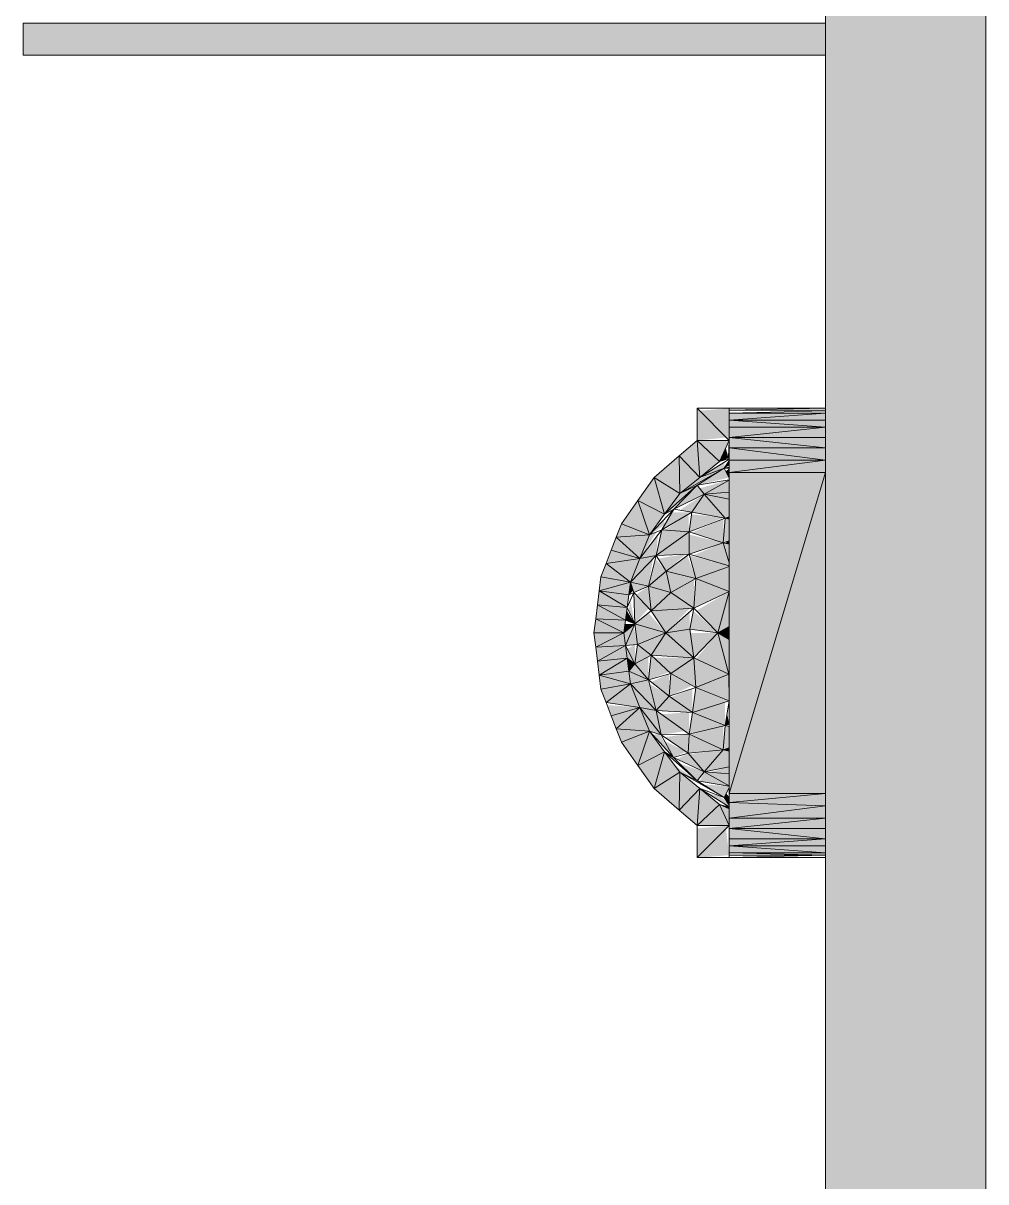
# Model space of a CAD drawing. Header units: inches. Extents: x 20461 to 27285, y -26063 to -19005.
# Drawn here: x 25477.39 to 25507.39, y -22555.4 to -22519.3 of the extents above; entities that cross this region are included whole.
import ezdxf

# ---------------------------------------------------------------- set-up
doc = ezdxf.new("R2010")
doc.units = ezdxf.units.IN
doc.header["$MEASUREMENT"] = 0
doc.layers.add('A-GENM', color=13, linetype='Continuous', lineweight=9)
doc.layers.add('A-WALL', color=113, linetype='Continuous', lineweight=9)

# ---------------------------------------------------------------- blocks, each defined once
blk = doc.blocks.new('Urinal-Wall-3D-Urinal-Wall-3D-2445-Urinal-Wall-3D-2445 - Urinal-Wall-3D-Urinal-Wall-3D-2445-300497 - 135257-300649-Site Plan - Phase 1')
at = {"layer": 'A-GENM'}
for points in [[(25498.392, -22532.303), (25499.301, -22532.213), (25498.392, -22531.302), (25498.392, -22532.213)], [(25499.391, -22532.303), (25499.391, -22531.302), (25498.468, -22531.378), (25499.31, -22532.222)], [(25502.391, -22531.378), (25502.391, -22531.302), (25499.391, -22531.358)], [(25499.391, -22531.671), (25502.391, -22531.455), (25499.391, -22531.455)], [(25499.391, -22531.671), (25502.391, -22531.671), (25502.391, -22531.455)], [(25499.391, -22531.888), (25502.391, -22531.888), (25499.391, -22531.671)], [(25502.391, -22531.888), (25502.391, -22531.671), (25499.391, -22531.671)], [(25499.391, -22532.213), (25502.391, -22531.888), (25499.391, -22531.888)], [(25502.391, -22532.213), (25502.391, -22531.888), (25499.391, -22532.213)], [(25498.474, -22533.461), (25498.392, -22532.303), (25497.838, -22532.779)], [(25498.474, -22533.461), (25499.095, -22532.96), (25498.392, -22532.303)], [(25499.095, -22532.96), (25499.391, -22532.303), (25498.392, -22532.303), (25499.051, -22532.919)], [(25502.391, -22532.537), (25502.391, -22532.213), (25499.391, -22532.213)], [(25499.391, -22532.537), (25502.391, -22532.537), (25499.391, -22532.213)], [(25497.855, -22533.962), (25497.838, -22532.779), (25497.05, -22533.456)], [(25497.855, -22533.962), (25498.474, -22533.461), (25497.838, -22532.779)], [(25499.095, -22532.96), (25499.367, -22532.837), (25499.285, -22532.537), (25499.113, -22532.919)], [(25499.367, -22532.837), (25499.391, -22532.827), (25499.38, -22532.537)], [(25499.391, -22532.919), (25502.391, -22532.919), (25499.391, -22532.537)], [(25502.391, -22532.919), (25502.391, -22532.537), (25499.391, -22532.537)], [(25498.397, -22533.697), (25499.381, -22533.461), (25499.238, -22533.173), (25498.474, -22533.65)], [(25498.474, -22533.461), (25499.238, -22533.173), (25499.238, -22532.981), (25498.725, -22533.303)], [(25499.238, -22533.173), (25499.391, -22533.078), (25499.374, -22532.96)], [(25499.391, -22533.182), (25499.391, -22533.141), (25499.238, -22533.173)], [(25499.391, -22533.48), (25499.391, -22533.182), (25499.283, -22533.264), (25499.381, -22533.461)], [(25499.391, -22533.303), (25502.391, -22533.303), (25502.391, -22532.919)], [(25499.391, -22533.303), (25502.391, -22532.919), (25499.391, -22532.919)], [(25497.381, -22534.603), (25497.05, -22533.456), (25496.543, -22534.178)], [(25497.381, -22534.603), (25497.855, -22533.962), (25497.05, -22533.456)], [(25497.855, -22533.962), (25499.095, -22533.227), (25498.397, -22533.523), (25498.183, -22533.697)], [(25498.617, -22533.977), (25499.391, -22533.531), (25498.474, -22533.794), (25498.485, -22533.809)], [(25498.617, -22533.977), (25499.391, -22533.912), (25499.391, -22533.541), (25498.643, -22533.962)], [(25499.391, -22543.302), (25502.391, -22533.303), (25499.391, -22533.303), (25499.391, -22540.551)], [(25499.391, -22543.302), (25502.391, -22543.302), (25502.391, -22533.303), (25500.216, -22540.551)], [(25497.381, -22534.603), (25498.397, -22533.697), (25497.838, -22533.986), (25497.696, -22534.178)], [(25497.671, -22534.441), (25498.606, -22533.962), (25498.397, -22533.697), (25497.855, -22534.252)], [(25499.391, -22534.136), (25499.391, -22533.912), (25498.617, -22533.977), (25499.238, -22534.105)], [(25496.909, -22535.244), (25496.543, -22534.178), (25496.033, -22534.9)], [(25496.909, -22535.244), (25497.381, -22534.603), (25496.543, -22534.178)], [(25497.381, -22534.603), (25497.908, -22534.198), (25497.562, -22534.441)], [(25498.23, -22534.54), (25498.617, -22533.977), (25497.855, -22534.474)], [(25499.265, -22534.721), (25498.617, -22533.977), (25498.23, -22534.54), (25499.206, -22534.711)], [(25499.265, -22534.721), (25499.391, -22534.673), (25499.391, -22534.136), (25498.617, -22533.977), (25499.206, -22534.654)], [(25497.29, -22535.087), (25498.23, -22534.54), (25497.613, -22534.54), (25497.381, -22534.933)], [(25498.14, -22535.15), (25498.122, -22534.603), (25497.381, -22535.094), (25497.855, -22535.129)], [(25498.14, -22535.15), (25499.206, -22534.711), (25498.221, -22534.603), (25498.149, -22535.087)], [(25495.872, -22535.313), (25496.909, -22535.244), (25496.033, -22534.9)], [(25496.909, -22535.244), (25497.381, -22534.933), (25497.36, -22534.769), (25496.998, -22535.15)], [(25499.206, -22535.49), (25499.206, -22534.744), (25498.23, -22535.179), (25498.617, -22535.303)], [(25499.206, -22535.49), (25499.391, -22535.435), (25499.391, -22534.758), (25499.265, -22534.721), (25499.232, -22535.15)], [(25499.391, -22534.758), (25499.391, -22534.687), (25499.265, -22534.721)], [(25496.61, -22535.984), (25495.872, -22535.313), (25495.714, -22535.725)], [(25496.61, -22535.984), (25496.909, -22535.244), (25495.872, -22535.313)], [(25496.61, -22535.984), (25497.137, -22535.15), (25496.909, -22535.244), (25496.651, -22535.884)], [(25496.61, -22535.984), (25497.114, -22535.884), (25497.171, -22535.244), (25496.909, -22535.59)], [(25497.114, -22535.884), (25498.14, -22535.15), (25497.29, -22535.087), (25497.123, -22535.843)], [(25497.114, -22535.884), (25498.14, -22535.843), (25498.14, -22535.15), (25497.126, -22535.876)], [(25498.14, -22535.843), (25499.206, -22535.49), (25498.14, -22535.235), (25498.14, -22535.811)], [(25495.556, -22536.136), (25496.61, -22535.984), (25495.714, -22535.725)], [(25499.391, -22536.212), (25499.301, -22535.811), (25499.206, -22535.49), (25498.279, -22535.884), (25499.206, -22536.157)], [(25499.391, -22536.113), (25499.391, -22535.534), (25499.206, -22535.49), (25499.311, -22535.843)], [(25499.391, -22535.534), (25499.391, -22535.435), (25499.265, -22535.504)], [(25496.314, -22536.722), (25496.61, -22535.984), (25495.556, -22536.136)], [(25496.314, -22536.722), (25497.114, -22535.884), (25496.61, -22535.984)], [(25496.877, -22536.842), (25497.019, -22535.984), (25496.314, -22536.722), (25496.61, -22536.785)], [(25496.877, -22536.842), (25497.425, -22536.374), (25497.09, -22535.984), (25496.907, -22536.722)], [(25497.425, -22536.374), (25498.04, -22535.847), (25497.177, -22535.984), (25497.29, -22536.161)], [(25498.354, -22536.604), (25498.084, -22535.884), (25497.425, -22536.374), (25498.14, -22536.551)], [(25498.354, -22536.604), (25499.388, -22536.211), (25498.151, -22535.884), (25498.292, -22536.385)], [(25496.314, -22536.722), (25495.556, -22536.136), (25495.395, -22536.549)], [(25497.574, -22537.046), (25497.425, -22536.374), (25496.877, -22536.842), (25497.425, -22537.002)], [(25497.574, -22537.046), (25498.354, -22536.604), (25497.425, -22536.374), (25497.567, -22537.014)], [(25499.388, -22537.014), (25499.388, -22536.234), (25498.354, -22536.604), (25499.039, -22536.875)], [(25495.342, -22536.987), (25496.314, -22536.722), (25495.395, -22536.549)], [(25496.265, -22537.118), (25496.314, -22536.722), (25495.342, -22536.987)], [(25496.265, -22537.118), (25496.398, -22536.987), (25496.314, -22536.722), (25496.274, -22537.046)], [(25496.417, -22537.046), (25496.858, -22536.838), (25496.314, -22536.722)], [(25498.292, -22537.528), (25498.292, -22536.638), (25497.574, -22537.046), (25498.163, -22537.441)], [(25498.292, -22537.528), (25499.388, -22537.014), (25498.354, -22536.604), (25498.324, -22537.046)], [(25496.215, -22537.513), (25495.342, -22536.987), (25495.286, -22537.425)], [(25496.215, -22537.513), (25496.265, -22537.118), (25495.342, -22536.987)], [(25496.449, -22538.019), (25496.886, -22537.528), (25496.419, -22537.118), (25496.446, -22537.907)], [(25496.965, -22537.608), (25496.877, -22536.842), (25496.487, -22537.118), (25496.886, -22537.528)], [(25496.965, -22537.608), (25497.574, -22537.046), (25496.877, -22536.842), (25496.9, -22537.046)], [(25496.965, -22537.608), (25498.292, -22537.528), (25497.574, -22537.046), (25497.052, -22537.528)], [(25499.039, -22538.303), (25499.385, -22537.015), (25498.37, -22537.608), (25498.929, -22538.188)], [(25499.039, -22538.303), (25499.391, -22538.103), (25499.385, -22537.025), (25499.07, -22538.188)], [(25496.162, -22537.907), (25495.286, -22537.425), (25495.233, -22537.865)], [(25496.162, -22537.907), (25496.215, -22537.513), (25495.286, -22537.425)], [(25496.449, -22538.019), (25496.314, -22537.283), (25496.259, -22537.608), (25496.417, -22537.949)], [(25497.419, -22538.303), (25498.163, -22537.536), (25496.965, -22537.608), (25497.233, -22538.019)], [(25495.178, -22538.303), (25496.112, -22538.303), (25495.233, -22537.865)], [(25496.112, -22538.303), (25496.162, -22537.907), (25495.233, -22537.865)], [(25496.449, -22538.019), (25496.202, -22537.608), (25496.162, -22537.907), (25496.41, -22538.003)], [(25497.419, -22538.303), (25496.877, -22537.678), (25496.449, -22538.019), (25497.031, -22538.189)], [(25497.419, -22538.303), (25498.163, -22538.188), (25498.163, -22537.642), (25497.548, -22538.188)], [(25499.039, -22538.303), (25498.276, -22537.608), (25498.163, -22538.188), (25498.292, -22538.205)], [(25496.112, -22538.303), (25496.449, -22538.019), (25496.148, -22538.019)], [(25496.162, -22538.698), (25496.417, -22538.046), (25496.112, -22538.303)], [(25496.162, -22538.698), (25496.531, -22538.66), (25496.417, -22538.095), (25496.178, -22538.66)], [(25496.531, -22538.66), (25497.419, -22538.303), (25496.449, -22538.019), (25496.486, -22538.303)], [(25498.286, -22539.076), (25498.163, -22538.188), (25497.419, -22538.303), (25498.191, -22538.991)], [(25499.391, -22538.303), (25499.385, -22538.107), (25499.039, -22538.303), (25499.388, -22538.303)], [(25495.233, -22538.741), (25496.112, -22538.303), (25495.178, -22538.303)], [(25495.233, -22538.741), (25496.162, -22538.698), (25496.112, -22538.303)], [(25496.965, -22538.991), (25497.419, -22538.303), (25496.531, -22538.66), (25496.877, -22538.924)], [(25498.286, -22539.076), (25497.419, -22538.303), (25496.965, -22538.991), (25498.163, -22539.068)], [(25498.286, -22539.076), (25499.039, -22538.303), (25498.179, -22538.303), (25498.274, -22538.991)], [(25499.385, -22539.589), (25499.039, -22538.303), (25498.354, -22539.108), (25499.039, -22539.428)], [(25499.391, -22538.502), (25499.385, -22538.303), (25499.039, -22538.303), (25499.388, -22538.5)], [(25499.385, -22539.589), (25499.391, -22539.587), (25499.385, -22538.499), (25499.039, -22538.303), (25499.269, -22539.157)], [(25495.286, -22539.18), (25496.162, -22538.698), (25495.233, -22538.741)], [(25495.286, -22539.18), (25496.215, -22539.092), (25496.162, -22538.698)], [(25496.452, -22539.262), (25496.168, -22538.741), (25496.215, -22539.092)], [(25496.452, -22539.262), (25496.452, -22538.668), (25496.215, -22538.801), (25496.365, -22539.092)], [(25496.452, -22539.262), (25496.965, -22538.991), (25496.526, -22538.698), (25496.474, -22539.092)], [(25495.342, -22539.618), (25496.215, -22539.092), (25495.286, -22539.18)], [(25495.342, -22539.618), (25496.265, -22539.488), (25496.215, -22539.092)], [(25496.265, -22539.488), (25496.452, -22539.262), (25496.215, -22539.092)], [(25496.877, -22539.763), (25496.452, -22539.262), (25496.265, -22539.488), (25496.555, -22539.618)], [(25496.877, -22539.763), (25496.877, -22539.038), (25496.452, -22539.262), (25496.643, -22539.488)], [(25496.877, -22539.763), (25497.527, -22539.519), (25496.965, -22538.991), (25496.9, -22539.563)], [(25497.574, -22539.563), (25498.286, -22539.076), (25497.055, -22539.076), (25497.527, -22539.519)], [(25498.354, -22540.002), (25498.286, -22539.076), (25497.574, -22539.563), (25498.286, -22539.964)], [(25498.354, -22540.002), (25499.385, -22539.589), (25498.286, -22539.076), (25498.323, -22539.589)], [(25496.314, -22539.883), (25496.265, -22539.488), (25495.342, -22539.618)], [(25495.395, -22540.056), (25496.314, -22539.883), (25495.342, -22539.618)], [(25496.314, -22539.883), (25496.877, -22539.763), (25496.265, -22539.488)], [(25497.527, -22540.27), (25497.527, -22539.576), (25496.965, -22539.832), (25497.114, -22539.948)], [(25497.527, -22540.27), (25498.245, -22539.941), (25497.574, -22539.563), (25497.545, -22540.002)], [(25499.388, -22540.417), (25499.385, -22539.589), (25498.354, -22540.002), (25499.385, -22540.415)], [(25495.556, -22540.469), (25496.314, -22539.883), (25495.395, -22540.056)], [(25496.61, -22540.623), (25496.314, -22539.883), (25495.556, -22540.469), (25496.118, -22540.551)], [(25497.114, -22540.721), (25496.877, -22539.763), (25496.314, -22539.883), (25497.021, -22540.623)], [(25497.114, -22540.721), (25496.314, -22539.883), (25496.61, -22540.623), (25496.909, -22540.681)], [(25497.114, -22540.721), (25497.527, -22540.27), (25496.907, -22539.883), (25497.09, -22540.623)], [(25498.245, -22540.777), (25498.245, -22540.037), (25497.574, -22540.303), (25498.166, -22540.721)], [(25498.245, -22540.777), (25499.385, -22540.415), (25498.354, -22540.002), (25498.253, -22540.721)], [(25499.388, -22540.417), (25499.391, -22540.398), (25499.386, -22540.002)], [(25498.245, -22540.777), (25497.527, -22540.27), (25497.114, -22540.721), (25497.527, -22540.742)], [(25495.714, -22540.881), (25496.61, -22540.623), (25495.587, -22540.551)], [(25495.872, -22541.294), (25496.61, -22540.623), (25495.714, -22540.881)], [(25496.909, -22541.361), (25496.61, -22540.623), (25495.872, -22541.294)], [(25497.275, -22541.474), (25497.114, -22540.721), (25496.61, -22540.623), (25497.261, -22541.455)], [(25497.275, -22541.474), (25496.65, -22540.721), (25496.909, -22541.361), (25497.214, -22541.455)], [(25497.275, -22541.474), (25498.009, -22541.361), (25497.114, -22540.721), (25497.251, -22541.361)], [(25498.14, -22541.455), (25498.14, -22540.772), (25497.275, -22540.837), (25498.113, -22541.436)], [(25499.265, -22541.187), (25499.265, -22540.455), (25498.245, -22540.777), (25499.206, -22541.163)], [(25498.14, -22541.455), (25499.265, -22541.187), (25498.242, -22540.796), (25498.223, -22540.921)], [(25499.265, -22541.187), (25499.391, -22541.149), (25499.327, -22540.796)], [(25499.391, -22541.219), (25499.388, -22541.149), (25499.388, -22541.218)], [(25496.033, -22541.706), (25496.909, -22541.361), (25495.872, -22541.294)], [(25496.543, -22542.428), (25496.909, -22541.361), (25496.033, -22541.706)], [(25496.543, -22542.428), (25497.381, -22542.003), (25496.909, -22541.361)], [(25497.659, -22542.182), (25497.214, -22541.455), (25497.012, -22541.474), (25497.537, -22542.048)], [(25498.113, -22542.048), (25498.113, -22541.456), (25497.381, -22541.546), (25498.047, -22542.003)], [(25498.113, -22542.048), (25499.206, -22541.941), (25498.139, -22541.474), (25498.115, -22542.003)], [(25499.206, -22541.941), (25499.206, -22541.201), (25498.181, -22541.474), (25498.617, -22541.673)], [(25499.206, -22541.941), (25499.391, -22541.882), (25499.388, -22541.218), (25499.265, -22541.187), (25499.244, -22541.455)], [(25497.659, -22542.182), (25498.047, -22542.003), (25497.381, -22541.669), (25497.587, -22542.048)], [(25497.05, -22543.15), (25497.381, -22542.003), (25496.543, -22542.428)], [(25497.05, -22543.15), (25497.855, -22542.643), (25497.381, -22542.003)], [(25498.617, -22542.628), (25498.113, -22542.048), (25497.766, -22542.231), (25498.397, -22542.526)], [(25498.617, -22542.628), (25499.206, -22541.941), (25498.14, -22542.079), (25498.397, -22542.375)], [(25498.617, -22542.628), (25499.391, -22542.469), (25499.391, -22541.981), (25499.206, -22541.941), (25498.957, -22542.231)], [(25499.391, -22541.981), (25499.391, -22541.882), (25499.206, -22541.941)], [(25498.397, -22542.908), (25497.696, -22542.428), (25497.855, -22542.643)], [(25498.397, -22542.908), (25498.617, -22542.628), (25497.855, -22542.375), (25498.128, -22542.643)], [(25499.391, -22542.694), (25499.391, -22542.469), (25498.791, -22542.643), (25499.238, -22542.681)], [(25497.838, -22543.827), (25497.855, -22542.643), (25497.05, -22543.15)], [(25497.838, -22543.827), (25498.474, -22543.144), (25497.855, -22542.643)], [(25499.391, -22543.074), (25499.391, -22543.065), (25498.617, -22542.628), (25498.474, -22542.921), (25498.656, -22542.951)], [(25499.391, -22543.065), (25499.391, -22542.694), (25498.643, -22542.643), (25499.238, -22542.979)], [(25498.392, -22544.303), (25498.474, -22543.144), (25497.838, -22543.827)], [(25498.392, -22544.303), (25499.095, -22543.645), (25498.474, -22543.144)], [(25499.238, -22543.433), (25498.397, -22543.082), (25498.489, -22543.15), (25499.095, -22543.378)], [(25499.238, -22543.433), (25499.391, -22543.074), (25498.585, -22543.025), (25499.107, -22543.351)], [(25499.391, -22543.72), (25499.333, -22543.581), (25499.095, -22543.378), (25498.725, -22543.302), (25499.336, -22543.686)], [(25499.238, -22543.433), (25499.391, -22543.423), (25499.303, -22543.302)], [(25499.391, -22543.581), (25502.391, -22543.302), (25499.391, -22543.302)], [(25502.391, -22543.686), (25502.391, -22543.302), (25499.391, -22543.581)], [(25499.391, -22544.303), (25499.095, -22543.645), (25498.392, -22544.303)], [(25499.391, -22543.464), (25499.391, -22543.423), (25499.238, -22543.433)], [(25499.391, -22543.671), (25499.391, -22543.464), (25499.238, -22543.433), (25499.374, -22543.645)], [(25499.391, -22544.068), (25502.391, -22543.686), (25499.391, -22543.581)], [(25499.391, -22544.303), (25499.391, -22543.779), (25499.113, -22543.686), (25499.285, -22544.068)], [(25499.391, -22543.779), (25499.391, -22543.752), (25499.186, -22543.686)], [(25499.391, -22543.752), (25499.391, -22543.73), (25499.208, -22543.686)], [(25499.391, -22543.73), (25499.336, -22543.686), (25499.238, -22543.686)], [(25499.391, -22544.068), (25502.391, -22544.068), (25502.391, -22543.686)], [(25498.392, -22545.303), (25499.391, -22544.303), (25498.392, -22544.392), (25498.392, -22544.717)], [(25498.392, -22545.303), (25499.391, -22545.227), (25499.291, -22544.403), (25498.468, -22545.227)], [(25499.391, -22544.392), (25502.391, -22544.068), (25499.391, -22544.068)], [(25499.391, -22544.392), (25502.391, -22544.392), (25502.391, -22544.068)], [(25502.391, -22544.717), (25499.391, -22544.392), (25499.391, -22544.717)], [(25502.391, -22544.717), (25502.391, -22544.392), (25499.391, -22544.392)], [(25499.391, -22544.934), (25502.391, -22544.717), (25499.391, -22544.717)], [(25499.391, -22544.934), (25502.391, -22544.934), (25502.391, -22544.717)], [(25502.391, -22545.151), (25502.391, -22544.934), (25499.391, -22544.934)], [(25499.391, -22545.151), (25502.391, -22545.151), (25499.391, -22544.934)], [(25502.391, -22545.227), (25502.391, -22545.151), (25499.391, -22545.151)]]:
    blk.add_hatch(color=256, dxfattribs=at).paths.add_polyline_path(points, flags=0)
for p, q in [((25499.391, -22531.302), (25498.392, -22531.302)), ((25498.392, -22531.302), (25499.391, -22532.303)), ((25498.392, -22531.302), (25498.392, -22532.303)), ((25499.391, -22531.358), (25499.391, -22531.302)), ((25499.391, -22531.358), (25502.391, -22531.302)), ((25502.391, -22531.302), (25499.391, -22531.302)), ((25499.391, -22531.455), (25499.391, -22531.358)), ((25499.391, -22531.358), (25502.391, -22531.378)), ((25502.391, -22531.378), (25499.391, -22531.455)), ((25502.391, -22531.302), (25502.391, -22531.378)), ((25502.391, -22531.378), (25502.391, -22531.455)), ((25499.391, -22531.671), (25499.391, -22531.455)), ((25499.391, -22531.455), (25502.391, -22531.455)), ((25499.391, -22531.671), (25502.391, -22531.455)), ((25499.391, -22531.888), (25499.391, -22531.671)), ((25502.391, -22531.888), (25499.391, -22531.671)), ((25502.391, -22531.671), (25499.391, -22531.671)), ((25502.391, -22531.455), (25502.391, -22531.671)), ((25502.391, -22531.671), (25502.391, -22531.888)), ((25499.391, -22532.213), (25499.391, -22531.888)), ((25499.391, -22532.213), (25502.391, -22531.888)), ((25502.391, -22531.888), (25499.391, -22531.888)), ((25502.391, -22531.888), (25502.391, -22532.213)), ((25498.392, -22532.303), (25497.838, -22532.779)), ((25498.392, -22532.303), (25499.391, -22532.303)), ((25499.095, -22532.96), (25498.392, -22532.303)), ((25498.392, -22532.303), (25498.474, -22533.461)), ((25499.095, -22532.96), (25499.391, -22532.303)), ((25499.391, -22532.303), (25499.367, -22532.837)), ((25499.391, -22532.537), (25499.391, -22532.213)), ((25499.391, -22532.213), (25502.391, -22532.213)), ((25499.391, -22532.213), (25502.391, -22532.537)), ((25502.391, -22532.213), (25502.391, -22532.537)), ((25497.838, -22532.779), (25497.05, -22533.456)), ((25497.855, -22533.962), (25497.838, -22532.779)), ((25497.838, -22532.779), (25498.474, -22533.461)), ((25499.095, -22532.96), (25499.367, -22532.837)), ((25499.391, -22532.919), (25499.391, -22532.537)), ((25499.391, -22532.537), (25502.391, -22532.537)), ((25502.391, -22532.919), (25499.391, -22532.537)), ((25502.391, -22532.537), (25502.391, -22532.919)), ((25497.855, -22533.962), (25499.238, -22533.173)), ((25499.238, -22533.173), (25498.397, -22533.697)), ((25498.474, -22533.461), (25499.391, -22532.885)), ((25498.474, -22533.461), (25499.095, -22532.96)), ((25499.238, -22533.173), (25498.474, -22533.461)), ((25499.391, -22532.868), (25499.095, -22532.96)), ((25499.238, -22533.173), (25499.4, -22532.919)), ((25499.391, -22533.141), (25499.238, -22533.173)), ((25499.391, -22533.48), (25499.238, -22533.173)), ((25499.238, -22533.173), (25499.391, -22533.182)), ((25499.391, -22533.303), (25499.391, -22532.919)), ((25502.391, -22532.919), (25499.391, -22533.303)), ((25502.391, -22532.919), (25499.391, -22532.919)), ((25502.391, -22532.919), (25502.391, -22533.303)), ((25497.05, -22533.456), (25496.543, -22534.178)), ((25497.05, -22533.456), (25497.855, -22533.962)), ((25497.381, -22534.603), (25497.05, -22533.456)), ((25497.855, -22533.962), (25498.474, -22533.461)), ((25498.397, -22533.697), (25499.391, -22533.531)), ((25499.391, -22533.541), (25498.617, -22533.977)), ((25499.391, -22543.302), (25499.391, -22533.303)), ((25499.391, -22543.302), (25502.391, -22533.303)), ((25502.391, -22533.303), (25499.391, -22533.303)), ((25502.391, -22533.303), (25502.391, -22543.302)), ((25498.397, -22533.697), (25497.381, -22534.603)), ((25497.671, -22534.441), (25498.397, -22533.697)), ((25497.855, -22533.962), (25498.397, -22533.697)), ((25498.397, -22533.697), (25498.617, -22533.977)), ((25498.617, -22533.977), (25499.391, -22533.912)), ((25496.543, -22534.178), (25496.033, -22534.9)), ((25496.909, -22535.244), (25496.543, -22534.178)), ((25496.543, -22534.178), (25497.381, -22534.603)), ((25497.381, -22534.603), (25497.855, -22533.962)), ((25498.617, -22533.977), (25497.671, -22534.441)), ((25498.617, -22533.977), (25498.23, -22534.54)), ((25498.617, -22533.977), (25499.391, -22534.136)), ((25498.617, -22533.977), (25499.265, -22534.721)), ((25496.909, -22535.244), (25497.671, -22534.441)), ((25496.909, -22535.244), (25497.381, -22534.603)), ((25497.671, -22534.441), (25497.29, -22535.087)), ((25498.23, -22534.54), (25497.29, -22535.087)), ((25497.671, -22534.441), (25497.381, -22534.603)), ((25497.671, -22534.441), (25498.23, -22534.54)), ((25498.23, -22534.54), (25498.14, -22535.15)), ((25499.265, -22534.721), (25498.23, -22534.54)), ((25496.033, -22534.9), (25495.872, -22535.313)), ((25496.033, -22534.9), (25496.909, -22535.244)), ((25498.14, -22535.15), (25499.265, -22534.721)), ((25499.265, -22534.721), (25499.206, -22535.49)), ((25499.391, -22534.687), (25499.265, -22534.721)), ((25499.265, -22534.721), (25499.391, -22534.758)), ((25495.872, -22535.313), (25495.714, -22535.725)), ((25495.872, -22535.313), (25496.909, -22535.244)), ((25495.872, -22535.313), (25496.61, -22535.984)), ((25496.61, -22535.984), (25497.29, -22535.087)), ((25496.61, -22535.984), (25496.909, -22535.244)), ((25497.29, -22535.087), (25496.909, -22535.244)), ((25497.29, -22535.087), (25497.114, -22535.884)), ((25497.114, -22535.884), (25498.14, -22535.15)), ((25498.14, -22535.15), (25497.29, -22535.087)), ((25498.14, -22535.15), (25499.206, -22535.49)), ((25498.14, -22535.15), (25498.14, -22535.843)), ((25495.714, -22535.725), (25495.556, -22536.136)), ((25496.61, -22535.984), (25495.714, -22535.725)), ((25498.14, -22535.843), (25499.206, -22535.49)), ((25499.206, -22535.49), (25499.391, -22535.435)), ((25499.206, -22535.49), (25499.391, -22535.534)), ((25499.206, -22535.49), (25499.391, -22536.113)), ((25496.61, -22535.984), (25495.556, -22536.136)), ((25497.114, -22535.884), (25496.314, -22536.722)), ((25496.314, -22536.722), (25496.61, -22535.984)), ((25497.114, -22535.884), (25496.61, -22535.984)), ((25496.877, -22536.842), (25497.114, -22535.884)), ((25497.114, -22535.884), (25498.14, -22535.843)), ((25497.425, -22536.374), (25497.114, -22535.884)), ((25498.14, -22535.843), (25497.425, -22536.374)), ((25499.391, -22536.212), (25498.14, -22535.843)), ((25498.14, -22535.843), (25498.354, -22536.604)), ((25495.556, -22536.136), (25495.395, -22536.549)), ((25495.556, -22536.136), (25496.314, -22536.722)), ((25497.425, -22536.374), (25496.877, -22536.842)), ((25497.574, -22537.046), (25497.425, -22536.374)), ((25497.425, -22536.374), (25498.354, -22536.604)), ((25499.391, -22536.233), (25498.354, -22536.604)), ((25495.395, -22536.549), (25495.342, -22536.987)), ((25495.342, -22536.987), (25496.314, -22536.722)), ((25496.314, -22536.722), (25495.395, -22536.549)), ((25496.265, -22537.118), (25496.314, -22536.722)), ((25496.417, -22537.046), (25496.314, -22536.722)), ((25496.314, -22536.722), (25496.877, -22536.842)), ((25498.354, -22536.604), (25497.574, -22537.046)), ((25498.354, -22536.604), (25498.292, -22537.528)), ((25498.354, -22536.604), (25499.388, -22537.014)), ((25495.342, -22536.987), (25495.286, -22537.425)), ((25496.215, -22537.513), (25495.342, -22536.987)), ((25496.265, -22537.118), (25495.342, -22536.987)), ((25496.215, -22537.513), (25496.417, -22537.046)), ((25496.215, -22537.513), (25496.265, -22537.118)), ((25496.417, -22537.046), (25496.265, -22537.118)), ((25496.877, -22536.842), (25496.417, -22537.046)), ((25496.417, -22537.046), (25496.965, -22537.608)), ((25496.417, -22537.046), (25496.449, -22538.019)), ((25496.877, -22536.842), (25496.965, -22537.608)), ((25497.574, -22537.046), (25496.877, -22536.842)), ((25497.574, -22537.046), (25496.965, -22537.608)), ((25498.292, -22537.528), (25497.574, -22537.046)), ((25499.388, -22537.014), (25498.292, -22537.528)), ((25499.039, -22538.303), (25499.388, -22537.014)), ((25495.286, -22537.425), (25495.233, -22537.865)), ((25495.286, -22537.425), (25496.215, -22537.513)), ((25496.162, -22537.907), (25495.286, -22537.425)), ((25496.162, -22537.907), (25496.215, -22537.513)), ((25496.449, -22538.019), (25496.215, -22537.513)), ((25496.965, -22537.608), (25498.292, -22537.528)), ((25497.419, -22538.303), (25498.292, -22537.528)), ((25498.292, -22537.528), (25498.163, -22538.188)), ((25498.292, -22537.528), (25499.039, -22538.303)), ((25495.233, -22537.865), (25495.178, -22538.303)), ((25495.233, -22537.865), (25496.162, -22537.907)), ((25495.233, -22537.865), (25496.112, -22538.303)), ((25496.112, -22538.303), (25496.162, -22537.907)), ((25496.449, -22538.019), (25496.162, -22537.907)), ((25496.965, -22537.608), (25496.449, -22538.019)), ((25497.419, -22538.303), (25496.965, -22537.608)), ((25496.112, -22538.303), (25496.449, -22538.019)), ((25496.162, -22538.698), (25496.449, -22538.019)), ((25496.449, -22538.019), (25497.419, -22538.303)), ((25496.449, -22538.019), (25496.531, -22538.66)), ((25497.419, -22538.303), (25498.163, -22538.188)), ((25498.163, -22538.188), (25499.039, -22538.303)), ((25498.163, -22538.188), (25498.286, -22539.076)), ((25499.391, -22538.103), (25499.039, -22538.303)), ((25495.178, -22538.303), (25496.112, -22538.303)), ((25495.178, -22538.303), (25495.233, -22538.741)), ((25496.112, -22538.303), (25495.233, -22538.741)), ((25496.162, -22538.698), (25496.112, -22538.303)), ((25497.419, -22538.303), (25496.531, -22538.66)), ((25496.965, -22538.991), (25497.419, -22538.303)), ((25498.286, -22539.076), (25497.419, -22538.303)), ((25499.039, -22538.303), (25498.286, -22539.076)), ((25499.039, -22538.303), (25499.391, -22538.303)), ((25499.039, -22538.303), (25499.391, -22538.502)), ((25499.039, -22538.303), (25499.385, -22539.589)), ((25496.162, -22538.698), (25495.233, -22538.741)), ((25495.233, -22538.741), (25495.286, -22539.18)), ((25495.286, -22539.18), (25496.162, -22538.698)), ((25496.531, -22538.66), (25496.162, -22538.698)), ((25496.215, -22539.092), (25496.162, -22538.698)), ((25496.162, -22538.698), (25496.452, -22539.262)), ((25496.452, -22539.262), (25496.531, -22538.66)), ((25496.531, -22538.66), (25496.965, -22538.991)), ((25495.286, -22539.18), (25496.215, -22539.092)), ((25495.286, -22539.18), (25495.342, -22539.618)), ((25496.215, -22539.092), (25495.342, -22539.618)), ((25496.265, -22539.488), (25496.215, -22539.092)), ((25496.215, -22539.092), (25496.452, -22539.262)), ((25496.452, -22539.262), (25496.265, -22539.488)), ((25496.965, -22538.991), (25496.452, -22539.262)), ((25496.452, -22539.262), (25496.877, -22539.763)), ((25496.965, -22538.991), (25496.877, -22539.763)), ((25497.574, -22539.563), (25496.965, -22538.991)), ((25498.286, -22539.076), (25496.965, -22538.991)), ((25498.286, -22539.076), (25497.574, -22539.563)), ((25498.354, -22540.002), (25498.286, -22539.076)), ((25499.385, -22539.589), (25498.286, -22539.076)), ((25495.342, -22539.618), (25496.265, -22539.488)), ((25495.342, -22539.618), (25496.314, -22539.883)), ((25495.342, -22539.618), (25495.395, -22540.056)), ((25496.314, -22539.883), (25496.265, -22539.488)), ((25496.265, -22539.488), (25496.877, -22539.763)), ((25496.877, -22539.763), (25497.574, -22539.563)), ((25497.574, -22539.563), (25497.527, -22540.27)), ((25498.354, -22540.002), (25497.574, -22539.563)), ((25499.385, -22539.589), (25498.354, -22540.002)), ((25499.388, -22540.417), (25499.385, -22539.589)), ((25496.314, -22539.883), (25495.395, -22540.056)), ((25495.395, -22540.056), (25495.556, -22540.469)), ((25495.556, -22540.469), (25496.314, -22539.883)), ((25496.314, -22539.883), (25496.877, -22539.763)), ((25496.61, -22540.623), (25496.314, -22539.883)), ((25497.114, -22540.721), (25496.314, -22539.883)), ((25497.527, -22540.27), (25496.877, -22539.763)), ((25496.877, -22539.763), (25497.114, -22540.721)), ((25497.527, -22540.27), (25498.354, -22540.002)), ((25498.354, -22540.002), (25498.245, -22540.777)), ((25498.354, -22540.002), (25499.388, -22540.417)), ((25497.114, -22540.721), (25497.527, -22540.27)), ((25497.527, -22540.27), (25498.245, -22540.777)), ((25498.245, -22540.777), (25499.388, -22540.417)), ((25499.388, -22540.417), (25499.265, -22541.187)), ((25495.556, -22540.469), (25496.61, -22540.623)), ((25495.556, -22540.469), (25495.714, -22540.881)), ((25496.61, -22540.623), (25495.714, -22540.881)), ((25495.872, -22541.294), (25496.61, -22540.623)), ((25496.909, -22541.361), (25496.61, -22540.623)), ((25497.114, -22540.721), (25496.61, -22540.623)), ((25496.61, -22540.623), (25497.275, -22541.474)), ((25497.275, -22541.474), (25497.114, -22540.721)), ((25498.245, -22540.777), (25497.114, -22540.721)), ((25497.114, -22540.721), (25498.14, -22541.455)), ((25498.14, -22541.455), (25498.245, -22540.777)), ((25499.265, -22541.187), (25498.245, -22540.777)), ((25495.714, -22540.881), (25495.872, -22541.294)), ((25499.391, -22541.149), (25499.265, -22541.187)), ((25495.872, -22541.294), (25496.909, -22541.361)), ((25495.872, -22541.294), (25496.033, -22541.706)), ((25496.033, -22541.706), (25496.909, -22541.361)), ((25496.909, -22541.361), (25496.543, -22542.428)), ((25497.381, -22542.003), (25496.909, -22541.361)), ((25497.275, -22541.474), (25496.909, -22541.361)), ((25496.909, -22541.361), (25497.659, -22542.182)), ((25498.14, -22541.455), (25497.275, -22541.474)), ((25497.659, -22542.182), (25497.275, -22541.474)), ((25497.275, -22541.474), (25498.113, -22542.048)), ((25498.14, -22541.455), (25498.113, -22542.048)), ((25498.14, -22541.455), (25499.265, -22541.187)), ((25498.14, -22541.455), (25499.206, -22541.941)), ((25499.265, -22541.187), (25499.206, -22541.941)), ((25499.391, -22541.219), (25499.265, -22541.187)), ((25496.033, -22541.706), (25496.543, -22542.428)), ((25496.543, -22542.428), (25497.381, -22542.003)), ((25497.381, -22542.003), (25497.05, -22543.15)), ((25497.855, -22542.643), (25497.381, -22542.003)), ((25498.397, -22542.908), (25497.381, -22542.003)), ((25497.381, -22542.003), (25497.659, -22542.182)), ((25498.113, -22542.048), (25497.659, -22542.182)), ((25497.659, -22542.182), (25498.617, -22542.628)), ((25497.659, -22542.182), (25498.397, -22542.908)), ((25499.206, -22541.941), (25498.113, -22542.048)), ((25498.113, -22542.048), (25498.617, -22542.628)), ((25498.617, -22542.628), (25499.206, -22541.941)), ((25499.391, -22541.882), (25499.206, -22541.941)), ((25499.206, -22541.941), (25499.391, -22541.981)), ((25496.543, -22542.428), (25497.05, -22543.15)), ((25499.391, -22542.469), (25498.617, -22542.628)), ((25497.05, -22543.15), (25497.855, -22542.643)), ((25497.855, -22542.643), (25497.838, -22543.827)), ((25498.474, -22543.144), (25497.855, -22542.643)), ((25497.855, -22542.643), (25498.397, -22542.908)), ((25497.855, -22542.643), (25499.238, -22543.433)), ((25498.617, -22542.628), (25498.397, -22542.908)), ((25499.238, -22543.433), (25498.397, -22542.908)), ((25498.397, -22542.908), (25499.391, -22543.074)), ((25499.391, -22542.694), (25498.617, -22542.628)), ((25498.617, -22542.628), (25499.391, -22543.065)), ((25497.05, -22543.15), (25497.838, -22543.827)), ((25497.838, -22543.827), (25498.474, -22543.144)), ((25498.474, -22543.144), (25498.392, -22544.303)), ((25499.095, -22543.645), (25498.474, -22543.144)), ((25499.391, -22543.72), (25498.474, -22543.144)), ((25498.474, -22543.144), (25499.238, -22543.433)), ((25499.391, -22543.125), (25499.238, -22543.433)), ((25499.391, -22543.581), (25499.391, -22543.302)), ((25499.391, -22543.581), (25502.391, -22543.302)), ((25502.391, -22543.302), (25499.391, -22543.302)), ((25502.391, -22543.302), (25502.391, -22543.686)), ((25498.392, -22544.303), (25499.095, -22543.645)), ((25499.391, -22543.779), (25499.095, -22543.645)), ((25499.095, -22543.645), (25499.391, -22544.303)), ((25499.095, -22543.645), (25499.391, -22543.73)), ((25499.095, -22543.645), (25499.391, -22543.752)), ((25499.238, -22543.433), (25499.391, -22543.423)), ((25499.238, -22543.433), (25499.391, -22543.671)), ((25499.391, -22543.464), (25499.238, -22543.433)), ((25499.391, -22544.068), (25499.391, -22543.581)), ((25499.391, -22543.581), (25502.391, -22543.686)), ((25497.838, -22543.827), (25498.392, -22544.303)), ((25502.391, -22543.686), (25499.391, -22544.068)), ((25502.391, -22543.686), (25502.391, -22544.068)), ((25499.391, -22544.303), (25498.392, -22544.303)), ((25498.392, -22544.303), (25498.392, -22545.303)), ((25498.392, -22545.303), (25499.391, -22544.303)), ((25499.391, -22544.392), (25499.391, -22544.068)), ((25499.391, -22544.068), (25502.391, -22544.068)), ((25499.391, -22544.392), (25502.391, -22544.068)), ((25499.391, -22544.717), (25499.391, -22544.392)), ((25502.391, -22544.717), (25499.391, -22544.392)), ((25502.391, -22544.392), (25499.391, -22544.392)), ((25502.391, -22544.068), (25502.391, -22544.392)), ((25502.391, -22544.392), (25502.391, -22544.717)), ((25499.391, -22544.934), (25499.391, -22544.717)), ((25499.391, -22544.934), (25502.391, -22544.717)), ((25502.391, -22544.717), (25499.391, -22544.717)), ((25502.391, -22544.717), (25502.391, -22544.934)), ((25499.391, -22545.151), (25499.391, -22544.934)), ((25499.391, -22544.934), (25502.391, -22544.934)), ((25499.391, -22544.934), (25502.391, -22545.151)), ((25502.391, -22544.934), (25502.391, -22545.151)), ((25498.392, -22545.303), (25499.391, -22545.303)), ((25499.391, -22545.227), (25499.391, -22545.151)), ((25499.391, -22545.151), (25502.391, -22545.151)), ((25502.391, -22545.227), (25499.391, -22545.151)), ((25499.391, -22545.303), (25499.391, -22545.227)), ((25502.391, -22545.227), (25499.391, -22545.303)), ((25502.391, -22545.227), (25499.391, -22545.227)), ((25502.391, -22545.303), (25499.391, -22545.303)), ((25502.391, -22545.151), (25502.391, -22545.227)), ((25502.391, -22545.227), (25502.391, -22545.303))]:
    blk.add_line(p, q, dxfattribs=at)
blk = doc.blocks.new('Locker Rooms_MASTER_ifc-1-Site Plan - Phase 1')
at = {"layer": 'A-WALL'}
h = blk.add_hatch(color=57, dxfattribs=at)
h.paths.add_polyline_path([(25502.39, -22796.803), (25507.39, -22796.803), (25507.39, -22795.303), (25502.39, -22795.303)], flags=0)
h.paths.add_polyline_path([(25502.39, -22787.303), (25507.39, -22787.303), (25507.39, -22423.631), (25502.39, -22423.631), (25502.39, -22773.577)], flags=0)
blk.add_hatch(color=57, dxfattribs=at).paths.add_polyline_path([(25477.39, -22520.303), (25502.39, -22520.303), (25502.39, -22519.303), (25477.39, -22519.303)], flags=0)
at = {"layer": 'A-WALL', "color": 7}
for p, q in [((25502.39, -22423.631), (25502.39, -22531.302)), ((25507.39, -22787.328), (25507.39, -22423.631)), ((25502.39, -22519.303), (25477.39, -22519.303)), ((25477.39, -22519.303), (25477.39, -22520.303)), ((25502.39, -22520.303), (25502.39, -22519.303)), ((25477.39, -22520.303), (25502.39, -22520.303)), ((25502.39, -22545.303), (25502.39, -22568.303))]:
    blk.add_line(p, q, dxfattribs=at)
at = {"lineweight": 9}
blk.add_blockref('Urinal-Wall-3D-Urinal-Wall-3D-2445-Urinal-Wall-3D-2445 - Urinal-Wall-3D-Urinal-Wall-3D-2445-300497 - 135257-300649-Site Plan - Phase 1', (0, 0), dxfattribs=at)

msp = doc.modelspace()

# ---------------------------------------------------------------- block references
at = {"lineweight": 5}
msp.add_blockref('Locker Rooms_MASTER_ifc-1-Site Plan - Phase 1', (0, 0), dxfattribs=at)

doc.saveas('drawing.dxf')
